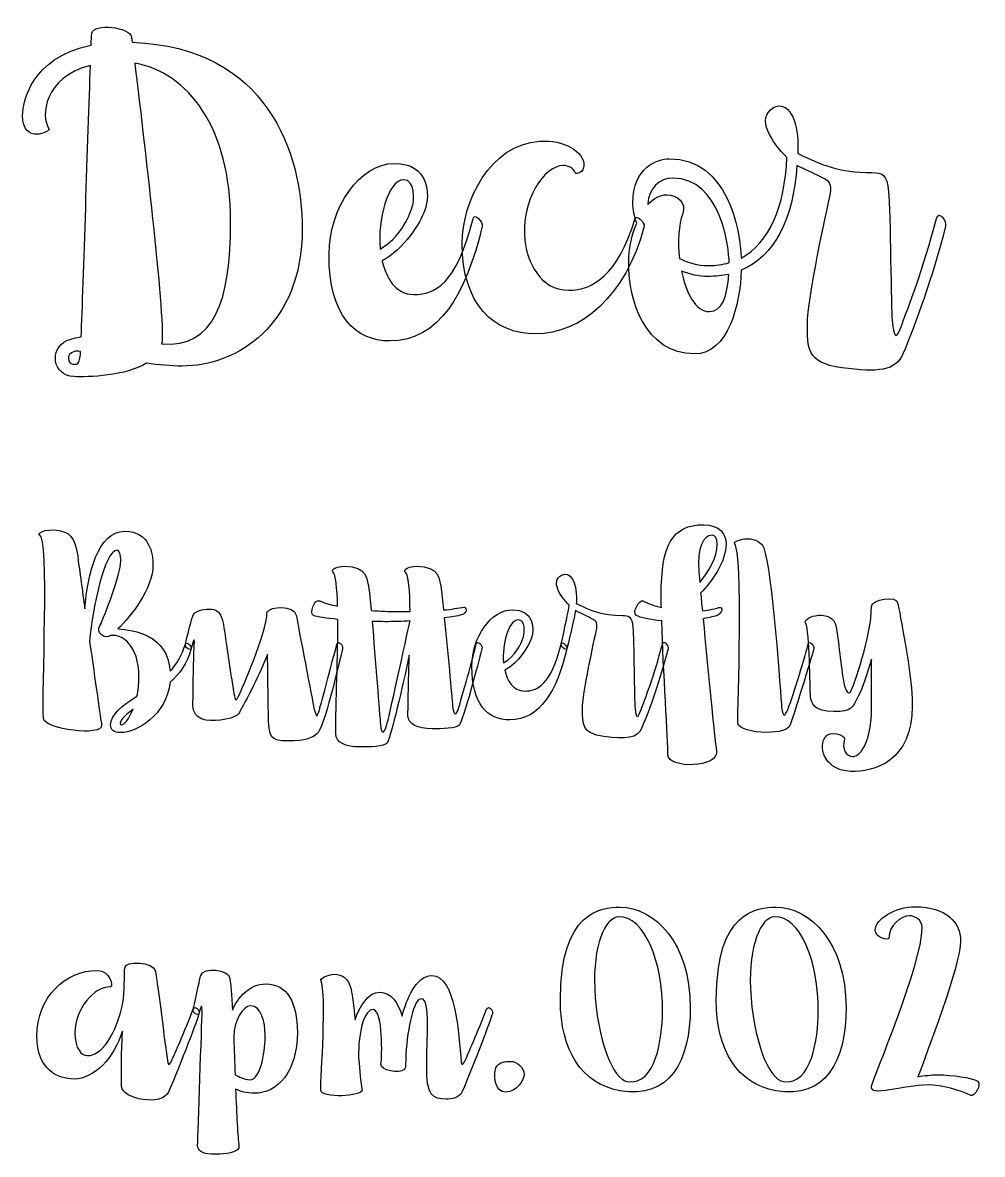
# Model space of a CAD drawing. Header units: centimetres. Extents: x -21.3 to 21.2, y -15.2 to 14.8.
# Drawn here: x -10.026 to -7.81, y -3.16 to -0.549 of the extents above; entities that cross this region are included whole.
import ezdxf

# ---------------------------------------------------------------- set-up
doc = ezdxf.new("R2010")
doc.units = ezdxf.units.CM
doc.header["$MEASUREMENT"] = 0
doc.layers.add('layer 1', color=7, linetype='Continuous')

msp = doc.modelspace()

# ---------------------------------------------------------------- linework, layer by layer
at = {"layer": 'layer 1', "color": 29}
for points, knots in [([(-9.77313, -0.59459), (-9.7741, -0.58783), (-9.77507, -0.58396), (-9.77507, -0.58203), (-9.77507, -0.58203), (-9.77796, -0.5598), (-9.86205, -0.54917), (-9.86688, -0.5743), (-9.86688, -0.5743), (-9.86688, -0.5801), (-9.86785, -0.58976), (-9.86785, -0.60136), (-9.86785, -0.60136), (-10.00798, -0.62939), (-10.02635, -0.73473), (-10.02635, -0.76276), (-10.02635, -0.76276), (-10.02635, -0.83235), (-9.96063, -0.80045), (-9.96546, -0.79369), (-9.96546, -0.79369), (-9.98576, -0.76566), (-9.97609, -0.67481), (-9.86978, -0.64775), (-9.86978, -0.64775), (-9.87558, -0.80722), (-9.88621, -1.15515), (-9.89104, -1.27402), (-9.89104, -1.27402), (-9.90361, -1.27596), (-9.9152, -1.27885), (-9.9239, -1.28272), (-9.9239, -1.28272), (-9.96546, -1.30205), (-9.95773, -1.36294), (-9.90844, -1.36584), (-9.90844, -1.36584), (-9.87365, -1.36777), (-9.7886, -1.3639), (-9.74027, -1.33491), (-9.74027, -1.33491), (-9.71224, -1.33878), (-9.68422, -1.34168), (-9.65812, -1.34168), (-9.65812, -1.34168), (-9.53248, -1.34168), (-9.38075, -1.24793), (-9.38075, -1.02467), (-9.38075, -1.02467), (-9.38075, -0.85167), (-9.46096, -0.60523), (-9.77313, -0.59459)], [0, 0, 0, 0, 0.0714286, 0.0714286, 0.0714286, 0.0714286, 0.1428571, 0.1428571, 0.1428571, 0.1428571, 0.2142857, 0.2142857, 0.2142857, 0.2142857, 0.2857143, 0.2857143, 0.2857143, 0.2857143, 0.3571429, 0.3571429, 0.3571429, 0.3571429, 0.4285714, 0.4285714, 0.4285714, 0.4285714, 0.5, 0.5, 0.5, 0.5, 0.5714286, 0.5714286, 0.5714286, 0.5714286, 0.6428571, 0.6428571, 0.6428571, 0.6428571, 0.7142857, 0.7142857, 0.7142857, 0.7142857, 0.7857143, 0.7857143, 0.7857143, 0.7857143, 0.8571429, 0.8571429, 0.8571429, 0.8571429, 1, 1, 1, 1]), ([(-9.70548, -1.29045), (-9.70451, -1.28852), (-9.70451, -1.28755), (-9.70451, -1.28562), (-9.70451, -1.28562), (-9.69775, -1.22473), (-9.748, -0.80335), (-9.76733, -0.64292), (-9.76733, -0.64292), (-9.64459, -0.66321), (-9.54601, -0.79272), (-9.54601, -1.00824), (-9.54601, -1.00824), (-9.54601, -1.19284), (-9.5837, -1.30012), (-9.70548, -1.29045)], [0, 0, 0, 0, 0.2, 0.2, 0.2, 0.2, 0.4, 0.4, 0.4, 0.4, 0.6, 0.6, 0.6, 0.6, 1, 1, 1, 1]), ([(-7.91655, -1.00148), (-7.94747, -1.12035), (-7.98227, -1.2083), (-7.9958, -1.24503), (-7.9958, -1.24503), (-8.00836, -1.27885), (-8.01416, -1.28369), (-8.01899, -1.23536), (-8.01899, -1.23536), (-8.02092, -1.217), (-8.02286, -0.98118), (-8.02672, -0.93962), (-8.02672, -0.93962), (-8.03059, -0.89807), (-8.04219, -0.89517), (-8.06538, -0.89517), (-8.06538, -0.89517), (-8.14077, -0.89517), (-8.18619, -0.87584), (-8.23258, -0.85264), (-8.23258, -0.85264), (-8.23355, -0.85167), (-8.23548, -0.85167), (-8.23645, -0.85071), (-8.23645, -0.85071), (-8.23645, -0.85071), (-8.23645, -0.82945), (-8.23645, -0.82945), (-8.23645, -0.82945), (-8.23645, -0.77532), (-8.25868, -0.727), (-8.2925, -0.74536), (-8.2925, -0.74536), (-8.33406, -0.76856), (-8.29637, -0.82655), (-8.26157, -0.86037), (-8.26157, -0.86037), (-8.26641, -0.97442), (-8.30313, -1.05753), (-8.36692, -1.09233), (-8.36692, -1.09233), (-8.37079, -1.02661), (-8.39688, -0.86327), (-8.53315, -0.86327), (-8.53315, -0.86327), (-8.56118, -0.86327), (-8.61724, -0.88357), (-8.61724, -0.96475), (-8.61724, -0.96475), (-8.61724, -0.98022), (-8.61434, -0.99665), (-8.60854, -1.01211), (-8.60854, -1.01211), (-8.61917, -1.03627), (-8.62593, -1.06623), (-8.6269, -1.09909), (-8.6269, -1.09909), (-8.6298, -1.18607), (-8.58921, -1.31365), (-8.47516, -1.31365), (-8.47516, -1.31365), (-8.39688, -1.31365), (-8.36982, -1.19864), (-8.36692, -1.12035), (-8.36692, -1.12035), (-8.2896, -1.08846), (-8.24708, -1.00244), (-8.23838, -0.87874), (-8.23838, -0.87874), (-8.23838, -0.87874), (-8.23258, -0.88164), (-8.23258, -0.88164), (-8.23258, -0.88164), (-8.19875, -0.89807), (-8.18716, -0.9029), (-8.17459, -0.90966), (-8.17459, -0.90966), (-8.16203, -0.91643), (-8.15623, -0.92416), (-8.16299, -0.95315), (-8.16299, -0.95315), (-8.16976, -0.98215), (-8.21518, -1.18994), (-8.21422, -1.24406), (-8.21422, -1.24406), (-8.21325, -1.29818), (-8.21905, -1.33394), (-8.13497, -1.34554), (-8.13497, -1.34554), (-8.05088, -1.35714), (-8.01029, -1.35231), (-7.99386, -1.31365), (-7.99386, -1.31365), (-7.9639, -1.2431), (-7.92621, -1.13872), (-7.89528, -1.01887), (-7.89528, -1.01887), (-7.89238, -1.00728), (-7.91075, -0.98022), (-7.91655, -1.00148)], [0, 0, 0, 0, 0.0384615, 0.0384615, 0.0384615, 0.0384615, 0.0769231, 0.0769231, 0.0769231, 0.0769231, 0.1153846, 0.1153846, 0.1153846, 0.1153846, 0.1538462, 0.1538462, 0.1538462, 0.1538462, 0.1923077, 0.1923077, 0.1923077, 0.1923077, 0.2307692, 0.2307692, 0.2307692, 0.2307692, 0.2692308, 0.2692308, 0.2692308, 0.2692308, 0.3076923, 0.3076923, 0.3076923, 0.3076923, 0.3461538, 0.3461538, 0.3461538, 0.3461538, 0.3846154, 0.3846154, 0.3846154, 0.3846154, 0.4230769, 0.4230769, 0.4230769, 0.4230769, 0.4615385, 0.4615385, 0.4615385, 0.4615385, 0.5, 0.5, 0.5, 0.5, 0.5384615, 0.5384615, 0.5384615, 0.5384615, 0.5769231, 0.5769231, 0.5769231, 0.5769231, 0.6153846, 0.6153846, 0.6153846, 0.6153846, 0.6538462, 0.6538462, 0.6538462, 0.6538462, 0.6923077, 0.6923077, 0.6923077, 0.6923077, 0.7307692, 0.7307692, 0.7307692, 0.7307692, 0.7692308, 0.7692308, 0.7692308, 0.7692308, 0.8076923, 0.8076923, 0.8076923, 0.8076923, 0.8461538, 0.8461538, 0.8461538, 0.8461538, 0.8846154, 0.8846154, 0.8846154, 0.8846154, 0.9230769, 0.9230769, 0.9230769, 0.9230769, 1, 1, 1, 1]), ([(-8.84145, -1.26726), (-8.73804, -1.26726), (-8.63366, -1.18124), (-8.59114, -1.01887), (-8.59114, -1.01887), (-8.5892, -1.01114), (-8.6095, -0.99181), (-8.6124, -1.00148), (-8.6124, -1.00148), (-8.65202, -1.13292), (-8.71098, -1.16674), (-8.7651, -1.16674), (-8.7651, -1.16674), (-8.83275, -1.16674), (-8.86175, -1.09812), (-8.86658, -1.0527), (-8.86658, -1.0527), (-8.87721, -0.95702), (-8.82019, -0.87874), (-8.77863, -0.87874), (-8.77863, -0.87874), (-8.76897, -0.87874), (-8.75447, -0.88357), (-8.74964, -0.89613), (-8.74964, -0.89613), (-8.74867, -0.9), (-8.73031, -0.89517), (-8.73031, -0.87874), (-8.73031, -0.87874), (-8.73031, -0.84588), (-8.7767, -0.81882), (-8.83275, -0.82268), (-8.83275, -0.82268), (-8.9468, -0.83041), (-9.01155, -0.96185), (-9.01155, -1.0585), (-9.01155, -1.0585), (-9.01155, -1.19864), (-8.93907, -1.26726), (-8.84145, -1.26726)], [0, 0, 0, 0, 0.0909091, 0.0909091, 0.0909091, 0.0909091, 0.1818182, 0.1818182, 0.1818182, 0.1818182, 0.2727273, 0.2727273, 0.2727273, 0.2727273, 0.3636364, 0.3636364, 0.3636364, 0.3636364, 0.4545455, 0.4545455, 0.4545455, 0.4545455, 0.5454545, 0.5454545, 0.5454545, 0.5454545, 0.6363636, 0.6363636, 0.6363636, 0.6363636, 0.7272727, 0.7272727, 0.7272727, 0.7272727, 0.8181818, 0.8181818, 0.8181818, 0.8181818, 1, 1, 1, 1]), ([(-8.98643, -1.00148), (-9.02509, -1.15418), (-9.07438, -1.17641), (-9.1227, -1.17641), (-9.1227, -1.17641), (-9.16716, -1.17641), (-9.18745, -1.13582), (-9.19615, -1.09909), (-9.19615, -1.09909), (-9.14493, -1.07106), (-9.1082, -1.01114), (-9.09757, -0.98215), (-9.09757, -0.98215), (-9.08404, -0.94446), (-9.08887, -0.8739), (-9.16812, -0.8739), (-9.16812, -0.8739), (-9.24737, -0.8739), (-9.31889, -0.97635), (-9.31889, -1.08363), (-9.31889, -1.08363), (-9.31889, -1.22667), (-9.25897, -1.28369), (-9.17779, -1.28369), (-9.17779, -1.28369), (-9.06568, -1.28369), (-9.00189, -1.17544), (-8.96517, -1.01887), (-8.96517, -1.01887), (-8.96323, -1.01018), (-8.98256, -0.98698), (-8.98643, -1.00148)], [0, 0, 0, 0, 0.1111111, 0.1111111, 0.1111111, 0.1111111, 0.2222222, 0.2222222, 0.2222222, 0.2222222, 0.3333333, 0.3333333, 0.3333333, 0.3333333, 0.4444444, 0.4444444, 0.4444444, 0.4444444, 0.5555556, 0.5555556, 0.5555556, 0.5555556, 0.6666667, 0.6666667, 0.6666667, 0.6666667, 0.7777778, 0.7777778, 0.7777778, 0.7777778, 1, 1, 1, 1]), ([(-9.1459, -0.9116), (-9.1198, -0.9116), (-9.12173, -0.95895), (-9.12657, -0.97442), (-9.12657, -0.97442), (-9.13526, -1.00148), (-9.15556, -1.04497), (-9.20098, -1.07203), (-9.20098, -1.07203), (-9.20098, -1.07203), (-9.20098, -1.06913), (-9.20098, -1.06913), (-9.20098, -1.06913), (-9.20678, -1.00824), (-9.18455, -0.9116), (-9.1459, -0.9116)], [0, 0, 0, 0, 0.2, 0.2, 0.2, 0.2, 0.4, 0.4, 0.4, 0.4, 0.6, 0.6, 0.6, 0.6, 1, 1, 1, 1]), ([(-8.58244, -0.96668), (-8.58244, -0.93286), (-8.55442, -0.90773), (-8.52639, -0.90773), (-8.52639, -0.90773), (-8.41234, -0.90773), (-8.39591, -1.0701), (-8.39495, -1.10296), (-8.39495, -1.10296), (-8.40944, -1.10779), (-8.42587, -1.10972), (-8.4423, -1.10972), (-8.4423, -1.10972), (-8.4684, -1.10972), (-8.49063, -1.10296), (-8.50996, -1.09329), (-8.50996, -1.09329), (-8.51382, -1.05463), (-8.51189, -1.01501), (-8.50223, -0.98988), (-8.50223, -0.98988), (-8.49256, -0.96475), (-8.51576, -0.94639), (-8.53895, -0.94639), (-8.53895, -0.94639), (-8.55442, -0.94639), (-8.56891, -0.95412), (-8.58244, -0.96862), (-8.58244, -0.96862), (-8.58244, -0.96862), (-8.58244, -0.96668), (-8.58244, -0.96668)], [0, 0, 0, 0, 0.1111111, 0.1111111, 0.1111111, 0.1111111, 0.2222222, 0.2222222, 0.2222222, 0.2222222, 0.3333333, 0.3333333, 0.3333333, 0.3333333, 0.4444444, 0.4444444, 0.4444444, 0.4444444, 0.5555556, 0.5555556, 0.5555556, 0.5555556, 0.6666667, 0.6666667, 0.6666667, 0.6666667, 0.7777778, 0.7777778, 0.7777778, 0.7777778, 1, 1, 1, 1]), ([(-8.44037, -1.21603), (-8.47323, -1.21603), (-8.49449, -1.17254), (-8.50513, -1.12229), (-8.50513, -1.12229), (-8.4858, -1.13002), (-8.4655, -1.13485), (-8.44424, -1.13485), (-8.44424, -1.13485), (-8.42684, -1.13485), (-8.41041, -1.13292), (-8.39591, -1.13002), (-8.39591, -1.13002), (-8.39881, -1.17931), (-8.41138, -1.21603), (-8.44037, -1.21603)], [0, 0, 0, 0, 0.2, 0.2, 0.2, 0.2, 0.4, 0.4, 0.4, 0.4, 0.6, 0.6, 0.6, 0.6, 1, 1, 1, 1]), ([(-9.89297, -1.31461), (-9.89587, -1.34168), (-9.90071, -1.33684), (-9.91037, -1.33684), (-9.91037, -1.33684), (-9.92004, -1.33684), (-9.9297, -1.31365), (-9.90651, -1.30785), (-9.90651, -1.30785), (-9.90361, -1.30688), (-9.89877, -1.30688), (-9.89297, -1.30785), (-9.89297, -1.30785), (-9.89297, -1.30785), (-9.89297, -1.31461), (-9.89297, -1.31461)], [0, 0, 0, 0, 0.2, 0.2, 0.2, 0.2, 0.4, 0.4, 0.4, 0.4, 0.6, 0.6, 0.6, 0.6, 1, 1, 1, 1]), ([(-9.65041, -1.98292), (-9.6588, -2.0099), (-9.6714, -2.03028), (-9.68578, -2.04587), (-9.68578, -2.04587), (-9.69118, -1.96193), (-9.76912, -1.94994), (-9.8063, -1.94814), (-9.8063, -1.94814), (-9.77632, -1.91876), (-9.72536, -1.85581), (-9.72536, -1.80005), (-9.72536, -1.80005), (-9.72536, -1.77607), (-9.73255, -1.72271), (-9.79011, -1.72271), (-9.79011, -1.72271), (-9.85366, -1.72271), (-9.87644, -1.82283), (-9.88244, -1.90138), (-9.88244, -1.90138), (-9.89083, -1.84322), (-9.89743, -1.79466), (-9.89923, -1.77967), (-9.89923, -1.77967), (-9.90462, -1.75029), (-9.90942, -1.72631), (-9.9418, -1.72091), (-9.9418, -1.72091), (-9.97837, -1.71491), (-9.99396, -1.7305), (-9.98736, -1.7311), (-9.98736, -1.7311), (-9.96398, -1.7335), (-9.98257, -2.09923), (-9.97837, -2.15439), (-9.97837, -2.15439), (-9.97657, -2.18017), (-9.84047, -2.19696), (-9.84407, -2.17058), (-9.84407, -2.17058), (-9.84587, -2.15739), (-9.85906, -2.06686), (-9.87165, -1.97632), (-9.87165, -1.97632), (-9.86505, -1.89598), (-9.83627, -1.76648), (-9.80809, -1.76648), (-9.80809, -1.76648), (-9.8033, -1.76648), (-9.7997, -1.77547), (-9.7997, -1.79286), (-9.7997, -1.79286), (-9.7997, -1.81924), (-9.83687, -1.92056), (-9.84767, -1.93975), (-9.84767, -1.93975), (-9.85846, -1.95893), (-9.83627, -1.97212), (-9.82308, -1.96313), (-9.82308, -1.96313), (-9.7979, -1.96013), (-9.75773, -1.98352), (-9.75773, -2.05966), (-9.75773, -2.05966), (-9.75773, -2.07585), (-9.75953, -2.09024), (-9.76253, -2.10343), (-9.76253, -2.10343), (-9.7967, -2.12501), (-9.82308, -2.1454), (-9.82308, -2.16938), (-9.82308, -2.16938), (-9.82308, -2.18017), (-9.81649, -2.18737), (-9.7997, -2.18737), (-9.7997, -2.18737), (-9.76373, -2.18737), (-9.69418, -2.1478), (-9.68578, -2.07105), (-9.68578, -2.07105), (-9.6648, -2.05307), (-9.64681, -2.02908), (-9.63722, -1.99371), (-9.63722, -1.99371), (-9.63542, -1.98711), (-9.64861, -1.97692), (-9.65041, -1.98292)], [0, 0, 0, 0, 0.0434783, 0.0434783, 0.0434783, 0.0434783, 0.0869565, 0.0869565, 0.0869565, 0.0869565, 0.1304348, 0.1304348, 0.1304348, 0.1304348, 0.173913, 0.173913, 0.173913, 0.173913, 0.2173913, 0.2173913, 0.2173913, 0.2173913, 0.2608696, 0.2608696, 0.2608696, 0.2608696, 0.3043478, 0.3043478, 0.3043478, 0.3043478, 0.3478261, 0.3478261, 0.3478261, 0.3478261, 0.3913043, 0.3913043, 0.3913043, 0.3913043, 0.4347826, 0.4347826, 0.4347826, 0.4347826, 0.4782609, 0.4782609, 0.4782609, 0.4782609, 0.5217391, 0.5217391, 0.5217391, 0.5217391, 0.5652174, 0.5652174, 0.5652174, 0.5652174, 0.6086957, 0.6086957, 0.6086957, 0.6086957, 0.6521739, 0.6521739, 0.6521739, 0.6521739, 0.6956522, 0.6956522, 0.6956522, 0.6956522, 0.7391304, 0.7391304, 0.7391304, 0.7391304, 0.7826087, 0.7826087, 0.7826087, 0.7826087, 0.826087, 0.826087, 0.826087, 0.826087, 0.8695652, 0.8695652, 0.8695652, 0.8695652, 0.9130435, 0.9130435, 0.9130435, 0.9130435, 1, 1, 1, 1]), ([(-8.41952, -1.89898), (-8.42611, -1.90138), (-8.4405, -1.90437), (-8.45669, -1.90617), (-8.45669, -1.90617), (-8.45849, -1.89118), (-8.45969, -1.87739), (-8.46089, -1.8654), (-8.46089, -1.8654), (-8.4357, -1.83842), (-8.40213, -1.79525), (-8.40213, -1.75149), (-8.40213, -1.75149), (-8.40213, -1.7293), (-8.41712, -1.70772), (-8.45369, -1.70772), (-8.45369, -1.70772), (-8.52744, -1.70772), (-8.55202, -1.75568), (-8.55202, -1.8696), (-8.55202, -1.8696), (-8.55202, -1.87799), (-8.55202, -1.88819), (-8.55142, -1.89898), (-8.55142, -1.89898), (-8.56701, -1.89478), (-8.582, -1.88939), (-8.59399, -1.88339), (-8.59399, -1.88339), (-8.60118, -1.87979), (-8.62037, -1.90917), (-8.60898, -1.91697), (-8.60898, -1.91697), (-8.60118, -1.92236), (-8.576, -1.92716), (-8.55082, -1.92956), (-8.55082, -1.92956), (-8.54722, -2.04107), (-8.53643, -2.21075), (-8.53643, -2.23833), (-8.53643, -2.23833), (-8.53643, -2.27131), (-8.41772, -2.26951), (-8.42431, -2.22934), (-8.42431, -2.22934), (-8.42851, -2.20116), (-8.4447, -2.03808), (-8.45489, -1.92476), (-8.45489, -1.92476), (-8.4399, -1.92176), (-8.42731, -1.91876), (-8.42251, -1.91697), (-8.42251, -1.91697), (-8.41112, -1.91277), (-8.40752, -1.89478), (-8.41952, -1.89898)], [0, 0, 0, 0, 0.0666667, 0.0666667, 0.0666667, 0.0666667, 0.1333333, 0.1333333, 0.1333333, 0.1333333, 0.2, 0.2, 0.2, 0.2, 0.2666667, 0.2666667, 0.2666667, 0.2666667, 0.3333333, 0.3333333, 0.3333333, 0.3333333, 0.4, 0.4, 0.4, 0.4, 0.4666667, 0.4666667, 0.4666667, 0.4666667, 0.5333333, 0.5333333, 0.5333333, 0.5333333, 0.6, 0.6, 0.6, 0.6, 0.6666667, 0.6666667, 0.6666667, 0.6666667, 0.7333333, 0.7333333, 0.7333333, 0.7333333, 0.8, 0.8, 0.8, 0.8, 0.8666667, 0.8666667, 0.8666667, 0.8666667, 1, 1, 1, 1]), ([(-8.4345, -1.7317), (-8.42671, -1.7317), (-8.42251, -1.7389), (-8.42251, -1.75269), (-8.42251, -1.75269), (-8.42251, -1.78266), (-8.4429, -1.81624), (-8.46268, -1.84082), (-8.46268, -1.84082), (-8.46388, -1.82763), (-8.46508, -1.81864), (-8.46508, -1.81564), (-8.46508, -1.81564), (-8.46928, -1.76108), (-8.45429, -1.7317), (-8.4345, -1.7317)], [0, 0, 0, 0, 0.2, 0.2, 0.2, 0.2, 0.4, 0.4, 0.4, 0.4, 0.6, 0.6, 0.6, 0.6, 1, 1, 1, 1]), ([(-8.3104, -2.18677), (-8.27802, -2.18677), (-8.25823, -2.18197), (-8.25404, -2.16938), (-8.25404, -2.16938), (-8.23905, -2.12501), (-8.20188, -2.0051), (-8.19948, -1.99371), (-8.19948, -1.99371), (-8.19768, -1.98591), (-8.21087, -1.97392), (-8.21267, -1.98292), (-8.21267, -1.98292), (-8.21627, -1.9991), (-8.24804, -2.10523), (-8.25823, -2.13041), (-8.25823, -2.13041), (-8.26663, -2.15199), (-8.27083, -2.15319), (-8.27382, -2.12921), (-8.27382, -2.12921), (-8.27622, -2.10343), (-8.29541, -1.81024), (-8.31519, -1.76108), (-8.31519, -1.76108), (-8.31999, -1.74909), (-8.33258, -1.7401), (-8.35356, -1.7401), (-8.35356, -1.7401), (-8.36676, -1.7401), (-8.38474, -1.74729), (-8.38294, -1.74969), (-8.38294, -1.74969), (-8.36196, -1.77247), (-8.37515, -2.13401), (-8.37515, -2.16518), (-8.37515, -2.16518), (-8.37515, -2.17897), (-8.33858, -2.18677), (-8.3104, -2.18677)], [0, 0, 0, 0, 0.0909091, 0.0909091, 0.0909091, 0.0909091, 0.1818182, 0.1818182, 0.1818182, 0.1818182, 0.2727273, 0.2727273, 0.2727273, 0.2727273, 0.3636364, 0.3636364, 0.3636364, 0.3636364, 0.4545455, 0.4545455, 0.4545455, 0.4545455, 0.5454545, 0.5454545, 0.5454545, 0.5454545, 0.6363636, 0.6363636, 0.6363636, 0.6363636, 0.7272727, 0.7272727, 0.7272727, 0.7272727, 0.8181818, 0.8181818, 0.8181818, 0.8181818, 1, 1, 1, 1]), ([(-8.97891, -1.98292), (-8.9819, -1.9991), (-9.01668, -2.12082), (-9.01848, -2.12681), (-9.01848, -2.12681), (-9.02507, -2.14899), (-9.03107, -2.15139), (-9.03347, -2.12681), (-9.03347, -2.12681), (-9.03527, -2.10463), (-9.04546, -1.99431), (-9.05265, -1.92236), (-9.05265, -1.92236), (-9.03646, -1.92056), (-9.02267, -1.91816), (-9.01308, -1.91577), (-9.01308, -1.91577), (-8.99869, -1.91217), (-9.00109, -1.89658), (-9.00769, -1.89778), (-9.00769, -1.89778), (-9.02028, -1.90018), (-9.03586, -1.90258), (-9.05445, -1.90437), (-9.05445, -1.90437), (-9.05445, -1.90437), (-9.05925, -1.86061), (-9.05925, -1.86061), (-9.05925, -1.86061), (-9.06464, -1.83123), (-9.06344, -1.80365), (-9.11621, -1.80365), (-9.11621, -1.80365), (-9.13479, -1.80365), (-9.14858, -1.81144), (-9.14319, -1.81624), (-9.14319, -1.81624), (-9.13479, -1.82343), (-9.13239, -1.85941), (-9.13179, -1.90797), (-9.13179, -1.90797), (-9.13179, -1.90797), (-9.16477, -1.90797), (-9.16477, -1.90797), (-9.16477, -1.90797), (-9.17976, -1.90797), (-9.19954, -1.90737), (-9.22173, -1.90557), (-9.22173, -1.90557), (-9.22353, -1.88159), (-9.22533, -1.8648), (-9.22593, -1.86061), (-9.22593, -1.86061), (-9.23132, -1.83123), (-9.23012, -1.80365), (-9.28288, -1.80365), (-9.28288, -1.80365), (-9.30147, -1.80365), (-9.31526, -1.81144), (-9.30986, -1.81624), (-9.30986, -1.81624), (-9.30327, -1.82223), (-9.30027, -1.85341), (-9.29907, -1.89538), (-9.29907, -1.89538), (-9.31466, -1.89238), (-9.32965, -1.88819), (-9.34104, -1.88339), (-9.34104, -1.88339), (-9.35363, -1.87799), (-9.36442, -1.91337), (-9.35483, -1.91697), (-9.35483, -1.91697), (-9.34584, -1.92056), (-9.32485, -1.92356), (-9.29847, -1.92596), (-9.29847, -1.92596), (-9.29847, -2.0087), (-9.30327, -2.11962), (-9.30327, -2.19036), (-9.30327, -2.19036), (-9.30327, -2.21015), (-9.28108, -2.22034), (-9.24751, -2.22034), (-9.24751, -2.22034), (-9.22653, -2.22034), (-9.19055, -2.22034), (-9.18456, -2.21135), (-9.18456, -2.21135), (-9.17436, -2.19156), (-9.14978, -2.08304), (-9.13359, -2.0087), (-9.13359, -2.0087), (-9.13479, -2.05726), (-9.13659, -2.10703), (-9.13659, -2.1484), (-9.13659, -2.1484), (-9.13659, -2.16818), (-9.11441, -2.17837), (-9.08083, -2.17837), (-9.08083, -2.17837), (-9.05985, -2.17837), (-9.02387, -2.17837), (-9.01788, -2.16938), (-9.01788, -2.16938), (-9.00229, -2.1394), (-8.96931, -2.0057), (-8.96572, -1.99371), (-8.96572, -1.99371), (-8.96332, -1.98532), (-8.97711, -1.97392), (-8.97891, -1.98292)], [0, 0, 0, 0, 0.0344828, 0.0344828, 0.0344828, 0.0344828, 0.0689655, 0.0689655, 0.0689655, 0.0689655, 0.1034483, 0.1034483, 0.1034483, 0.1034483, 0.137931, 0.137931, 0.137931, 0.137931, 0.1724138, 0.1724138, 0.1724138, 0.1724138, 0.2068966, 0.2068966, 0.2068966, 0.2068966, 0.2413793, 0.2413793, 0.2413793, 0.2413793, 0.2758621, 0.2758621, 0.2758621, 0.2758621, 0.3103448, 0.3103448, 0.3103448, 0.3103448, 0.3448276, 0.3448276, 0.3448276, 0.3448276, 0.3793103, 0.3793103, 0.3793103, 0.3793103, 0.4137931, 0.4137931, 0.4137931, 0.4137931, 0.4482759, 0.4482759, 0.4482759, 0.4482759, 0.4827586, 0.4827586, 0.4827586, 0.4827586, 0.5172414, 0.5172414, 0.5172414, 0.5172414, 0.5517241, 0.5517241, 0.5517241, 0.5517241, 0.5862069, 0.5862069, 0.5862069, 0.5862069, 0.6206897, 0.6206897, 0.6206897, 0.6206897, 0.6551724, 0.6551724, 0.6551724, 0.6551724, 0.6896552, 0.6896552, 0.6896552, 0.6896552, 0.7241379, 0.7241379, 0.7241379, 0.7241379, 0.7586207, 0.7586207, 0.7586207, 0.7586207, 0.7931034, 0.7931034, 0.7931034, 0.7931034, 0.8275862, 0.8275862, 0.8275862, 0.8275862, 0.862069, 0.862069, 0.862069, 0.862069, 0.8965517, 0.8965517, 0.8965517, 0.8965517, 0.9310345, 0.9310345, 0.9310345, 0.9310345, 1, 1, 1, 1]), ([(-8.54902, -1.98292), (-8.56821, -2.05666), (-8.58979, -2.11122), (-8.59819, -2.13401), (-8.59819, -2.13401), (-8.60598, -2.15499), (-8.60958, -2.15799), (-8.61258, -2.12801), (-8.61258, -2.12801), (-8.61377, -2.11662), (-8.61497, -1.97033), (-8.61737, -1.94455), (-8.61737, -1.94455), (-8.61977, -1.91876), (-8.62696, -1.91697), (-8.64135, -1.91697), (-8.64135, -1.91697), (-8.68812, -1.91697), (-8.7163, -1.90497), (-8.74508, -1.89058), (-8.74508, -1.89058), (-8.74508, -1.89058), (-8.74808, -1.88879), (-8.74808, -1.88879), (-8.74808, -1.88879), (-8.74748, -1.88399), (-8.74748, -1.87979), (-8.74748, -1.8762), (-8.74748, -1.8762), (-8.74748, -1.84262), (-8.76127, -1.81264), (-8.78225, -1.82403), (-8.78225, -1.82403), (-8.80743, -1.83782), (-8.78585, -1.8726), (-8.76426, -1.89358), (-8.76426, -1.89358), (-8.76726, -1.91037), (-8.77266, -1.93855), (-8.78285, -1.98292), (-8.78285, -1.98292), (-8.78465, -1.98951), (-8.77086, -1.9991), (-8.76966, -1.99371), (-8.76966, -1.99371), (-8.75947, -1.95354), (-8.75347, -1.92596), (-8.74987, -1.90557), (-8.74987, -1.90557), (-8.74808, -1.90677), (-8.74688, -1.90797), (-8.74508, -1.90857), (-8.74508, -1.90857), (-8.72409, -1.91876), (-8.7169, -1.92176), (-8.7091, -1.92596), (-8.7091, -1.92596), (-8.70131, -1.93016), (-8.69771, -1.93495), (-8.70191, -1.95294), (-8.70191, -1.95294), (-8.70611, -1.97093), (-8.73429, -2.09983), (-8.73369, -2.13341), (-8.73369, -2.13341), (-8.73309, -2.16698), (-8.73668, -2.18917), (-8.68452, -2.19636), (-8.68452, -2.19636), (-8.63236, -2.20355), (-8.60718, -2.20056), (-8.59699, -2.17657), (-8.59699, -2.17657), (-8.5784, -2.13281), (-8.55502, -2.06805), (-8.53583, -1.99371), (-8.53583, -1.99371), (-8.53463, -1.98771), (-8.54602, -1.97153), (-8.54902, -1.98292)], [0, 0, 0, 0, 0.047619, 0.047619, 0.047619, 0.047619, 0.0952381, 0.0952381, 0.0952381, 0.0952381, 0.1428571, 0.1428571, 0.1428571, 0.1428571, 0.1904762, 0.1904762, 0.1904762, 0.1904762, 0.2380952, 0.2380952, 0.2380952, 0.2380952, 0.2857143, 0.2857143, 0.2857143, 0.2857143, 0.3333333, 0.3333333, 0.3333333, 0.3333333, 0.3809524, 0.3809524, 0.3809524, 0.3809524, 0.4285714, 0.4285714, 0.4285714, 0.4285714, 0.4761905, 0.4761905, 0.4761905, 0.4761905, 0.5238095, 0.5238095, 0.5238095, 0.5238095, 0.5714286, 0.5714286, 0.5714286, 0.5714286, 0.6190476, 0.6190476, 0.6190476, 0.6190476, 0.6666667, 0.6666667, 0.6666667, 0.6666667, 0.7142857, 0.7142857, 0.7142857, 0.7142857, 0.7619048, 0.7619048, 0.7619048, 0.7619048, 0.8095238, 0.8095238, 0.8095238, 0.8095238, 0.8571429, 0.8571429, 0.8571429, 0.8571429, 0.9047619, 0.9047619, 0.9047619, 0.9047619, 1, 1, 1, 1]), ([(-8.00522, -1.88879), (-8.00762, -1.8696), (-8.06698, -1.88039), (-8.06638, -1.89598), (-8.06638, -1.89598), (-8.06638, -1.96553), (-8.10955, -2.08484), (-8.11434, -2.09264), (-8.11434, -2.09264), (-8.11914, -2.10043), (-8.12633, -2.09503), (-8.13113, -2.06805), (-8.13113, -2.06805), (-8.13593, -2.04107), (-8.14312, -1.96913), (-8.14792, -1.94335), (-8.14792, -1.94335), (-8.15631, -1.89838), (-8.22646, -1.91996), (-8.21867, -1.93435), (-8.21867, -1.93435), (-8.20787, -1.95474), (-8.20907, -2.08544), (-8.20727, -2.10343), (-8.20727, -2.10343), (-8.20548, -2.12142), (-8.19768, -2.1388), (-8.15391, -2.1388), (-8.15391, -2.1388), (-8.11015, -2.1388), (-8.11075, -2.12921), (-8.09696, -2.10343), (-8.09696, -2.10343), (-8.08796, -2.08664), (-8.07537, -2.05007), (-8.06638, -2.01769), (-8.06638, -2.01769), (-8.06638, -2.01769), (-8.06638, -2.13281), (-8.06638, -2.13281), (-8.06638, -2.13281), (-8.06638, -2.21854), (-8.09696, -2.24313), (-8.11015, -2.24253), (-8.11015, -2.24253), (-8.12334, -2.24193), (-8.13593, -2.22754), (-8.12873, -2.20176), (-8.12873, -2.20176), (-8.12693, -2.19456), (-8.16171, -2.17837), (-8.1743, -2.19936), (-8.1743, -2.19936), (-8.19109, -2.22754), (-8.1695, -2.2749), (-8.11494, -2.2767), (-8.11494, -2.2767), (-8.06038, -2.2785), (-7.97225, -2.25392), (-7.97225, -2.12621), (-7.97225, -2.12621), (-7.97225, -2.04947), (-8.00282, -1.90797), (-8.00522, -1.88879)], [0, 0, 0, 0, 0.0588235, 0.0588235, 0.0588235, 0.0588235, 0.1176471, 0.1176471, 0.1176471, 0.1176471, 0.1764706, 0.1764706, 0.1764706, 0.1764706, 0.2352941, 0.2352941, 0.2352941, 0.2352941, 0.2941176, 0.2941176, 0.2941176, 0.2941176, 0.3529412, 0.3529412, 0.3529412, 0.3529412, 0.4117647, 0.4117647, 0.4117647, 0.4117647, 0.4705882, 0.4705882, 0.4705882, 0.4705882, 0.5294118, 0.5294118, 0.5294118, 0.5294118, 0.5882353, 0.5882353, 0.5882353, 0.5882353, 0.6470588, 0.6470588, 0.6470588, 0.6470588, 0.7058824, 0.7058824, 0.7058824, 0.7058824, 0.7647059, 0.7647059, 0.7647059, 0.7647059, 0.8235294, 0.8235294, 0.8235294, 0.8235294, 0.8823529, 0.8823529, 0.8823529, 0.8823529, 1, 1, 1, 1]), ([(-9.30087, -1.98292), (-9.30446, -1.9991), (-9.33864, -2.12621), (-9.34044, -2.13221), (-9.34044, -2.13221), (-9.34703, -2.15439), (-9.34703, -2.15439), (-9.35363, -2.13101), (-9.35363, -2.13101), (-9.35663, -2.11722), (-9.3902, -1.94095), (-9.3944, -1.91637), (-9.3944, -1.91637), (-9.3986, -1.89298), (-9.45675, -1.89538), (-9.46155, -1.90917), (-9.46155, -1.90917), (-9.46215, -1.90797), (-9.46215, -1.90857), (-9.46215, -1.91097), (-9.46215, -1.91097), (-9.46215, -1.95594), (-9.5227, -2.09204), (-9.5251, -2.09803), (-9.5251, -2.09803), (-9.53529, -2.12022), (-9.53529, -2.11362), (-9.53829, -2.09683), (-9.53829, -2.09683), (-9.54789, -2.04287), (-9.55628, -1.97632), (-9.56287, -1.93795), (-9.56287, -1.93795), (-9.56947, -1.89958), (-9.58746, -1.90138), (-9.60125, -1.90258), (-9.60125, -1.90258), (-9.61863, -1.90437), (-9.62823, -1.90797), (-9.63182, -1.91457), (-9.63182, -1.91457), (-9.63482, -1.91996), (-9.64621, -1.96553), (-9.65041, -1.98292), (-9.65041, -1.98292), (-9.65281, -1.99191), (-9.63842, -1.99851), (-9.63722, -1.99371), (-9.63722, -1.99371), (-9.63542, -1.98651), (-9.62823, -1.95594), (-9.63003, -1.98711), (-9.63003, -1.98711), (-9.63182, -2.01829), (-9.63302, -2.10942), (-9.63302, -2.12441), (-9.63302, -2.12441), (-9.63302, -2.15799), (-9.60125, -2.16278), (-9.56947, -2.15859), (-9.56947, -2.15859), (-9.54549, -2.15559), (-9.5305, -2.14959), (-9.5257, -2.1406), (-9.5257, -2.1406), (-9.51311, -2.11722), (-9.47594, -2.04827), (-9.46095, -2.0069), (-9.46095, -2.0069), (-9.45975, -2.06985), (-9.45915, -2.1442), (-9.45855, -2.16099), (-9.45855, -2.16099), (-9.45735, -2.20955), (-9.44356, -2.20655), (-9.39919, -2.20595), (-9.39919, -2.20595), (-9.36502, -2.20535), (-9.34943, -2.19456), (-9.34344, -2.18617), (-9.34344, -2.18617), (-9.32605, -2.16278), (-9.29067, -2.0051), (-9.28768, -1.99371), (-9.28768, -1.99371), (-9.28528, -1.98472), (-9.29907, -1.97392), (-9.30087, -1.98292)], [0, 0, 0, 0, 0.0434783, 0.0434783, 0.0434783, 0.0434783, 0.0869565, 0.0869565, 0.0869565, 0.0869565, 0.1304348, 0.1304348, 0.1304348, 0.1304348, 0.173913, 0.173913, 0.173913, 0.173913, 0.2173913, 0.2173913, 0.2173913, 0.2173913, 0.2608696, 0.2608696, 0.2608696, 0.2608696, 0.3043478, 0.3043478, 0.3043478, 0.3043478, 0.3478261, 0.3478261, 0.3478261, 0.3478261, 0.3913043, 0.3913043, 0.3913043, 0.3913043, 0.4347826, 0.4347826, 0.4347826, 0.4347826, 0.4782609, 0.4782609, 0.4782609, 0.4782609, 0.5217391, 0.5217391, 0.5217391, 0.5217391, 0.5652174, 0.5652174, 0.5652174, 0.5652174, 0.6086957, 0.6086957, 0.6086957, 0.6086957, 0.6521739, 0.6521739, 0.6521739, 0.6521739, 0.6956522, 0.6956522, 0.6956522, 0.6956522, 0.7391304, 0.7391304, 0.7391304, 0.7391304, 0.7826087, 0.7826087, 0.7826087, 0.7826087, 0.826087, 0.826087, 0.826087, 0.826087, 0.8695652, 0.8695652, 0.8695652, 0.8695652, 0.9130435, 0.9130435, 0.9130435, 0.9130435, 1, 1, 1, 1]), ([(-8.78285, -1.98292), (-8.80684, -2.07765), (-8.83741, -2.09144), (-8.86739, -2.09144), (-8.86739, -2.09144), (-8.89497, -2.09144), (-8.90756, -2.06626), (-8.91296, -2.04347), (-8.91296, -2.04347), (-8.88118, -2.02609), (-8.8584, -1.98891), (-8.8518, -1.97093), (-8.8518, -1.97093), (-8.84341, -1.94754), (-8.84641, -1.90377), (-8.89557, -1.90377), (-8.89557, -1.90377), (-8.94474, -1.90377), (-8.9891, -1.96733), (-8.9891, -2.03388), (-8.9891, -2.03388), (-8.9891, -2.12261), (-8.95193, -2.15799), (-8.90157, -2.15799), (-8.90157, -2.15799), (-8.83202, -2.15799), (-8.79245, -2.09084), (-8.76966, -1.99371), (-8.76966, -1.99371), (-8.76846, -1.98831), (-8.78046, -1.97392), (-8.78285, -1.98292)], [0, 0, 0, 0, 0.1111111, 0.1111111, 0.1111111, 0.1111111, 0.2222222, 0.2222222, 0.2222222, 0.2222222, 0.3333333, 0.3333333, 0.3333333, 0.3333333, 0.4444444, 0.4444444, 0.4444444, 0.4444444, 0.5555556, 0.5555556, 0.5555556, 0.5555556, 0.6666667, 0.6666667, 0.6666667, 0.6666667, 0.7777778, 0.7777778, 0.7777778, 0.7777778, 1, 1, 1, 1]), ([(-9.18516, -2.16878), (-9.19175, -2.19096), (-9.19775, -2.19336), (-9.20014, -2.16878), (-9.20014, -2.16878), (-9.20194, -2.1466), (-9.21214, -2.01469), (-9.21933, -1.93076), (-9.21933, -1.93076), (-9.20674, -1.93135), (-9.19355, -1.93135), (-9.18156, -1.93135), (-9.18156, -1.93135), (-9.16777, -1.93135), (-9.15038, -1.93076), (-9.13179, -1.92956), (-9.13179, -1.92956), (-9.13179, -1.93016), (-9.13239, -1.93076), (-9.13239, -1.93135), (-9.13239, -1.93135), (-9.13959, -1.96673), (-9.18336, -2.16338), (-9.18516, -2.16878)], [0, 0, 0, 0, 0.1428571, 0.1428571, 0.1428571, 0.1428571, 0.2857143, 0.2857143, 0.2857143, 0.2857143, 0.4285714, 0.4285714, 0.4285714, 0.4285714, 0.5714286, 0.5714286, 0.5714286, 0.5714286, 0.7142857, 0.7142857, 0.7142857, 0.7142857, 1, 1, 1, 1]), ([(-8.88178, -1.92716), (-8.86559, -1.92716), (-8.86679, -1.95654), (-8.86979, -1.96613), (-8.86979, -1.96613), (-8.87519, -1.98292), (-8.88778, -2.0099), (-8.91596, -2.02668), (-8.91596, -2.02668), (-8.91596, -2.02668), (-8.91596, -2.02489), (-8.91596, -2.02489), (-8.91596, -2.02489), (-8.91955, -1.98711), (-8.90576, -1.92716), (-8.88178, -1.92716)], [0, 0, 0, 0, 0.2, 0.2, 0.2, 0.2, 0.4, 0.4, 0.4, 0.4, 0.6, 0.6, 0.6, 0.6, 1, 1, 1, 1]), ([(-9.7979, -2.16938), (-9.8003, -2.16938), (-9.8009, -2.16758), (-9.8009, -2.16578), (-9.8009, -2.16578), (-9.8009, -2.16039), (-9.7949, -2.15139), (-9.77092, -2.13281), (-9.77092, -2.13281), (-9.78052, -2.15619), (-9.79251, -2.16938), (-9.7979, -2.16938)], [0, 0, 0, 0, 0.25, 0.25, 0.25, 0.25, 0.5, 0.5, 0.5, 0.5, 1, 1, 1, 1]), ([(-8.64734, -3.01356), (-8.53222, -3.03394), (-8.48486, -2.94521), (-8.48486, -2.8217), (-8.48486, -2.8217), (-8.48486, -2.67181), (-8.567, -2.59027), (-8.64734, -2.59027), (-8.64734, -2.59027), (-8.68991, -2.59027), (-8.78464, -2.59806), (-8.78464, -2.80431), (-8.78464, -2.80431), (-8.78464, -2.92183), (-8.73487, -2.99797), (-8.64734, -3.01356)], [0, 0, 0, 0, 0.2, 0.2, 0.2, 0.2, 0.4, 0.4, 0.4, 0.4, 0.6, 0.6, 0.6, 0.6, 1, 1, 1, 1]), ([(-8.62935, -2.99257), (-8.66352, -2.98778), (-8.7001, -2.89604), (-8.70549, -2.77733), (-8.70549, -2.77733), (-8.70969, -2.6796), (-8.68211, -2.61365), (-8.65033, -2.61245), (-8.65033, -2.61245), (-8.59098, -2.61005), (-8.54781, -2.71498), (-8.54901, -2.83189), (-8.54901, -2.83189), (-8.54961, -2.89245), (-8.564, -3.00157), (-8.62935, -2.99257)], [0, 0, 0, 0, 0.2, 0.2, 0.2, 0.2, 0.4, 0.4, 0.4, 0.4, 0.6, 0.6, 0.6, 0.6, 1, 1, 1, 1]), ([(-8.2876, -3.01356), (-8.17248, -3.03394), (-8.12512, -2.94521), (-8.12512, -2.8217), (-8.12512, -2.8217), (-8.12512, -2.67181), (-8.20726, -2.59027), (-8.2876, -2.59027), (-8.2876, -2.59027), (-8.33017, -2.59027), (-8.4249, -2.59806), (-8.4249, -2.80431), (-8.4249, -2.80431), (-8.4249, -2.92183), (-8.37513, -2.99797), (-8.2876, -3.01356)], [0, 0, 0, 0, 0.2, 0.2, 0.2, 0.2, 0.4, 0.4, 0.4, 0.4, 0.6, 0.6, 0.6, 0.6, 1, 1, 1, 1]), ([(-8.26961, -2.99257), (-8.30378, -2.98778), (-8.34036, -2.89604), (-8.34575, -2.77733), (-8.34575, -2.77733), (-8.34995, -2.6796), (-8.32237, -2.61365), (-8.29059, -2.61245), (-8.29059, -2.61245), (-8.23124, -2.61005), (-8.18807, -2.71498), (-8.18927, -2.83189), (-8.18927, -2.83189), (-8.18987, -2.89245), (-8.20426, -3.00157), (-8.26961, -2.99257)], [0, 0, 0, 0, 0.2, 0.2, 0.2, 0.2, 0.4, 0.4, 0.4, 0.4, 0.6, 0.6, 0.6, 0.6, 1, 1, 1, 1]), ([(-7.83672, -3.02495), (-7.82953, -3.02855), (-7.81034, -2.99917), (-7.82173, -2.99137), (-7.82173, -2.99137), (-7.83313, -2.98358), (-7.88109, -2.97699), (-7.91407, -2.97699), (-7.91407, -2.97699), (-7.92726, -2.97699), (-7.94404, -2.97878), (-7.95903, -2.98118), (-7.95903, -2.98118), (-7.94105, -2.93202), (-7.86071, -2.72577), (-7.86071, -2.66761), (-7.86071, -2.66761), (-7.86071, -2.62624), (-7.89248, -2.58907), (-7.96563, -2.58907), (-7.96563, -2.58907), (-8.0112, -2.58907), (-8.05796, -2.61785), (-8.05796, -2.64243), (-8.05796, -2.64243), (-8.05796, -2.66282), (-8.02618, -2.66701), (-8.02618, -2.66162), (-8.02618, -2.66162), (-8.02618, -2.63224), (-7.998, -2.61005), (-7.97882, -2.61005), (-7.97882, -2.61005), (-7.96743, -2.61005), (-7.94944, -2.61785), (-7.94944, -2.63823), (-7.94944, -2.63823), (-7.94944, -2.72097), (-8.06216, -2.98418), (-8.06635, -3.00277), (-8.06635, -3.00277), (-8.07295, -3.03035), (-7.99261, -3.00037), (-7.93505, -3.00037), (-7.93505, -3.00037), (-7.90447, -3.00037), (-7.8631, -3.01176), (-7.83672, -3.02495)], [0, 0, 0, 0, 0.0769231, 0.0769231, 0.0769231, 0.0769231, 0.1538462, 0.1538462, 0.1538462, 0.1538462, 0.2307692, 0.2307692, 0.2307692, 0.2307692, 0.3076923, 0.3076923, 0.3076923, 0.3076923, 0.3846154, 0.3846154, 0.3846154, 0.3846154, 0.4615385, 0.4615385, 0.4615385, 0.4615385, 0.5384615, 0.5384615, 0.5384615, 0.5384615, 0.6153846, 0.6153846, 0.6153846, 0.6153846, 0.6923077, 0.6923077, 0.6923077, 0.6923077, 0.7692308, 0.7692308, 0.7692308, 0.7692308, 0.8461538, 0.8461538, 0.8461538, 0.8461538, 1, 1, 1, 1]), ([(-9.63242, -2.8253), (-9.6624, -2.90084), (-9.67499, -2.92782), (-9.68219, -2.94401), (-9.68219, -2.94401), (-9.68578, -2.9524), (-9.68938, -2.9572), (-9.69118, -2.94821), (-9.69118, -2.94821), (-9.69358, -2.93801), (-9.71456, -2.76654), (-9.71996, -2.73656), (-9.71996, -2.73656), (-9.72356, -2.71738), (-9.79071, -2.71138), (-9.79071, -2.73117), (-9.79071, -2.73117), (-9.79071, -2.74136), (-9.79191, -2.76834), (-9.79311, -2.80191), (-9.79311, -2.80191), (-9.81109, -2.89245), (-9.84587, -2.93262), (-9.87704, -2.93262), (-9.87704, -2.93262), (-9.88964, -2.93262), (-9.90582, -2.91763), (-9.90582, -2.87926), (-9.90582, -2.87926), (-9.90582, -2.8253), (-9.86206, -2.77373), (-9.82308, -2.77373), (-9.82308, -2.77373), (-9.81649, -2.77373), (-9.82428, -2.73596), (-9.85366, -2.73596), (-9.85366, -2.73596), (-9.92741, -2.73596), (-9.99336, -2.79832), (-9.99336, -2.88705), (-9.99336, -2.88705), (-9.99336, -2.96619), (-9.94539, -2.98658), (-9.90762, -2.98658), (-9.90762, -2.98658), (-9.86086, -2.98658), (-9.81529, -2.93801), (-9.7961, -2.87626), (-9.7961, -2.87626), (-9.7979, -2.92602), (-9.7991, -2.97579), (-9.7979, -3.00397), (-9.7979, -3.00397), (-9.7967, -3.03274), (-9.70497, -3.05073), (-9.68938, -3.01656), (-9.68938, -3.01656), (-9.6606, -2.95001), (-9.62223, -2.84748), (-9.61923, -2.83609), (-9.61923, -2.83609), (-9.61684, -2.8271), (-9.62883, -2.8163), (-9.63242, -2.8253)], [0, 0, 0, 0, 0.0588235, 0.0588235, 0.0588235, 0.0588235, 0.1176471, 0.1176471, 0.1176471, 0.1176471, 0.1764706, 0.1764706, 0.1764706, 0.1764706, 0.2352941, 0.2352941, 0.2352941, 0.2352941, 0.2941176, 0.2941176, 0.2941176, 0.2941176, 0.3529412, 0.3529412, 0.3529412, 0.3529412, 0.4117647, 0.4117647, 0.4117647, 0.4117647, 0.4705882, 0.4705882, 0.4705882, 0.4705882, 0.5294118, 0.5294118, 0.5294118, 0.5294118, 0.5882353, 0.5882353, 0.5882353, 0.5882353, 0.6470588, 0.6470588, 0.6470588, 0.6470588, 0.7058824, 0.7058824, 0.7058824, 0.7058824, 0.7647059, 0.7647059, 0.7647059, 0.7647059, 0.8235294, 0.8235294, 0.8235294, 0.8235294, 0.8823529, 0.8823529, 0.8823529, 0.8823529, 1, 1, 1, 1]), ([(-9.46454, -2.76714), (-9.50352, -2.76714), (-9.5305, -2.80012), (-9.54189, -2.8277), (-9.54189, -2.8277), (-9.54369, -2.79352), (-9.54608, -2.76594), (-9.54848, -2.75155), (-9.54848, -2.75155), (-9.55088, -2.73716), (-9.60904, -2.72457), (-9.61563, -2.74915), (-9.61563, -2.74915), (-9.61743, -2.75515), (-9.62223, -2.78273), (-9.63242, -2.8253), (-9.63242, -2.8253), (-9.63482, -2.83429), (-9.62043, -2.84089), (-9.61923, -2.83609), (-9.61923, -2.83609), (-9.61743, -2.82889), (-9.61204, -2.80611), (-9.61204, -2.82949), (-9.61204, -2.82949), (-9.61204, -2.86067), (-9.62223, -3.11069), (-9.62223, -3.14007), (-9.62223, -3.14007), (-9.62223, -3.15925), (-9.59825, -3.16045), (-9.57127, -3.15985), (-9.57127, -3.15985), (-9.54788, -3.15925), (-9.5251, -3.15326), (-9.5269, -3.14067), (-9.5269, -3.14067), (-9.5299, -3.12028), (-9.53229, -3.06872), (-9.53469, -3.00996), (-9.53469, -3.00996), (-9.5239, -3.01536), (-9.50951, -3.01955), (-9.49032, -3.01955), (-9.49032, -3.01955), (-9.43936, -3.01955), (-9.392, -2.97159), (-9.392, -2.87866), (-9.392, -2.87866), (-9.392, -2.80971), (-9.41598, -2.76714), (-9.46454, -2.76714)], [0, 0, 0, 0, 0.0714286, 0.0714286, 0.0714286, 0.0714286, 0.1428571, 0.1428571, 0.1428571, 0.1428571, 0.2142857, 0.2142857, 0.2142857, 0.2142857, 0.2857143, 0.2857143, 0.2857143, 0.2857143, 0.3571429, 0.3571429, 0.3571429, 0.3571429, 0.4285714, 0.4285714, 0.4285714, 0.4285714, 0.5, 0.5, 0.5, 0.5, 0.5714286, 0.5714286, 0.5714286, 0.5714286, 0.6428571, 0.6428571, 0.6428571, 0.6428571, 0.7142857, 0.7142857, 0.7142857, 0.7142857, 0.7857143, 0.7857143, 0.7857143, 0.7857143, 0.8571429, 0.8571429, 0.8571429, 0.8571429, 1, 1, 1, 1]), ([(-8.95491, -2.8253), (-8.98489, -2.90084), (-8.99748, -2.92782), (-9.00468, -2.94401), (-9.00468, -2.94401), (-9.00828, -2.9524), (-9.01307, -2.9572), (-9.01367, -2.94821), (-9.01367, -2.94821), (-9.01967, -2.88106), (-9.02626, -2.74795), (-9.08142, -2.74795), (-9.08142, -2.74795), (-9.11799, -2.74795), (-9.14018, -2.80431), (-9.15037, -2.84148), (-9.15037, -2.84148), (-9.15936, -2.81031), (-9.17495, -2.78633), (-9.20193, -2.78633), (-9.20193, -2.78633), (-9.22891, -2.78633), (-9.2481, -2.8193), (-9.25889, -2.84988), (-9.25889, -2.84988), (-9.26189, -2.8193), (-9.26489, -2.79352), (-9.26788, -2.78033), (-9.26788, -2.78033), (-9.27448, -2.75335), (-9.28827, -2.74496), (-9.30626, -2.74496), (-9.30626, -2.74496), (-9.32364, -2.74496), (-9.33923, -2.75635), (-9.33803, -2.75875), (-9.33803, -2.75875), (-9.32364, -2.79052), (-9.33803, -2.98178), (-9.33803, -3.01176), (-9.33803, -3.01176), (-9.33803, -3.03215), (-9.2409, -3.02675), (-9.2427, -3.01176), (-9.2427, -3.01176), (-9.2457, -2.99377), (-9.2481, -2.96739), (-9.2505, -2.93861), (-9.2505, -2.93861), (-9.2523, -2.87506), (-9.23611, -2.8241), (-9.21632, -2.8265), (-9.21632, -2.8265), (-9.19354, -2.82949), (-9.19654, -2.93622), (-9.19894, -2.9524), (-9.19894, -2.9524), (-9.20133, -2.96679), (-9.15637, -2.97519), (-9.14497, -2.96439), (-9.14497, -2.96439), (-9.14497, -2.9638), (-9.14438, -2.9638), (-9.14378, -2.9626), (-9.14378, -2.9626), (-9.14318, -2.962), (-9.14258, -2.9602), (-9.14258, -2.959), (-9.14258, -2.959), (-9.14198, -2.95001), (-9.14138, -2.93981), (-9.14138, -2.92902), (-9.14138, -2.92902), (-9.13718, -2.86727), (-9.12399, -2.80131), (-9.1054, -2.80131), (-9.1054, -2.80131), (-9.08442, -2.80131), (-9.09341, -2.90324), (-9.09341, -2.9542), (-9.09341, -2.9542), (-9.09461, -3.02735), (-9.07902, -3.03215), (-9.04845, -3.03274), (-9.04845, -3.03274), (-9.03585, -3.03334), (-9.01787, -3.03035), (-9.01187, -3.01656), (-9.01187, -3.01656), (-8.98309, -2.95001), (-8.94472, -2.84748), (-8.94172, -2.83609), (-8.94172, -2.83609), (-8.93933, -2.8271), (-8.95132, -2.8163), (-8.95491, -2.8253)], [0, 0, 0, 0, 0.04, 0.04, 0.04, 0.04, 0.08, 0.08, 0.08, 0.08, 0.12, 0.12, 0.12, 0.12, 0.16, 0.16, 0.16, 0.16, 0.2, 0.2, 0.2, 0.2, 0.24, 0.24, 0.24, 0.24, 0.28, 0.28, 0.28, 0.28, 0.32, 0.32, 0.32, 0.32, 0.36, 0.36, 0.36, 0.36, 0.4, 0.4, 0.4, 0.4, 0.44, 0.44, 0.44, 0.44, 0.48, 0.48, 0.48, 0.48, 0.52, 0.52, 0.52, 0.52, 0.56, 0.56, 0.56, 0.56, 0.6, 0.6, 0.6, 0.6, 0.64, 0.64, 0.64, 0.64, 0.68, 0.68, 0.68, 0.68, 0.72, 0.72, 0.72, 0.72, 0.76, 0.76, 0.76, 0.76, 0.8, 0.8, 0.8, 0.8, 0.84, 0.84, 0.84, 0.84, 0.88, 0.88, 0.88, 0.88, 0.92, 0.92, 0.92, 0.92, 1, 1, 1, 1]), ([(-9.50232, -2.98838), (-9.51491, -2.98838), (-9.5269, -2.98058), (-9.53589, -2.97699), (-9.53589, -2.97699), (-9.53649, -2.94881), (-9.53769, -2.91943), (-9.53889, -2.89185), (-9.53889, -2.89185), (-9.53889, -2.89185), (-9.53889, -2.88825), (-9.53889, -2.88825), (-9.53889, -2.88825), (-9.53889, -2.85408), (-9.5179, -2.8181), (-9.49992, -2.8175), (-9.49992, -2.8175), (-9.47534, -2.8169), (-9.46634, -2.85707), (-9.46634, -2.88525), (-9.46634, -2.88525), (-9.46634, -2.91343), (-9.47354, -2.98838), (-9.50232, -2.98838)], [0, 0, 0, 0, 0.1428571, 0.1428571, 0.1428571, 0.1428571, 0.2857143, 0.2857143, 0.2857143, 0.2857143, 0.4285714, 0.4285714, 0.4285714, 0.4285714, 0.5714286, 0.5714286, 0.5714286, 0.5714286, 0.7142857, 0.7142857, 0.7142857, 0.7142857, 1, 1, 1, 1]), ([(-8.91114, -3.01656), (-8.88476, -3.01656), (-8.86857, -2.98898), (-8.86857, -2.97519), (-8.86857, -2.97519), (-8.86857, -2.9608), (-8.88476, -2.94581), (-8.89975, -2.94581), (-8.89975, -2.94581), (-8.91414, -2.94581), (-8.93273, -2.94881), (-8.93512, -2.96679), (-8.93512, -2.96679), (-8.93812, -2.98478), (-8.93512, -3.01656), (-8.91114, -3.01656)], [0, 0, 0, 0, 0.2, 0.2, 0.2, 0.2, 0.4, 0.4, 0.4, 0.4, 0.6, 0.6, 0.6, 0.6, 1, 1, 1, 1])]:
    msp.add_open_spline(points, degree=3, knots=knots, dxfattribs=at)

doc.saveas('drawing.dxf')
